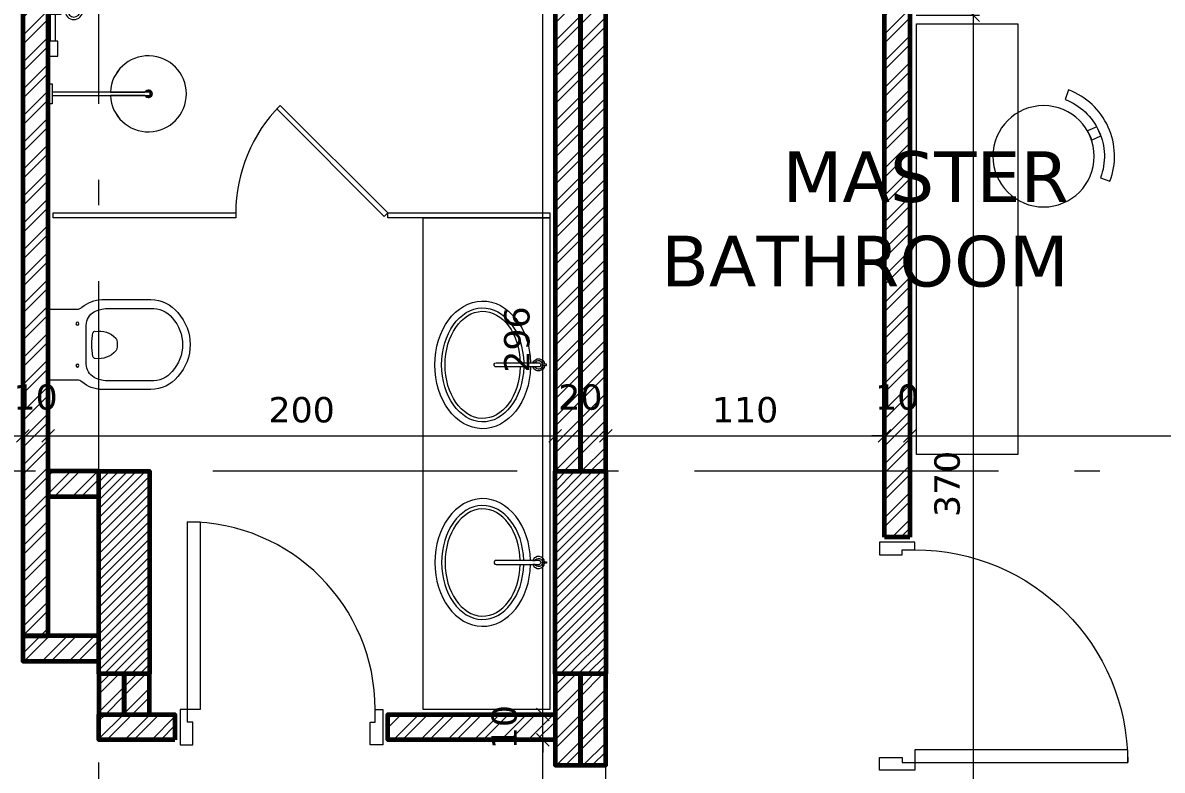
# Model space of a CAD drawing. Header units: inches. Extents: x -48 to 777, y -156 to 510.
# Drawn here: x 594.272 to 598.769, y -116.435 to -113.485 of the extents above; entities that cross this region are included whole.
import ezdxf

# ---------------------------------------------------------------- set-up
doc = ezdxf.new("R2010")
doc.units = ezdxf.units.IN
doc.header["$MEASUREMENT"] = 0
doc.set_wipeout_variables(frame=1)
doc.linetypes.add('ACAD_ISO10W100', pattern=[18, 12, -3, 0, -3])
doc.layers.get('Defpoints').update_dxf_attribs({"lineweight": 5})
for name, color, linetype, lineweight in [('A-AXIS ST', 251, 'ACAD_ISO10W100', 5), ('A-DIM', 9, 'Continuous', 5), ('A-DOORS', 38, 'Continuous', 20), ('A-FURN1', 211, 'Continuous', 15), ('A-LEVELS', 139, 'Continuous', 20), ('A-LIMIT LOT', 235, 'ACAD_ISO10W100', 20), ('A-PILLARS', 1, 'Continuous', 60), ('A-SANITARY', 120, 'Continuous', 5), ('A-TEXT', 50, 'Continuous', 15), ('A-WALLS', 7, 'Continuous', 60), ('D-GLASS', 171, 'Continuous', 20), ('H-PILLARS', 61, 'Continuous', 5), ('H-WALLS', 51, 'Continuous', 5)]:
    doc.layers.add(name, color=color, linetype=linetype, lineweight=lineweight)
doc.layers.add('pts pc', color=7, linetype='Continuous')
doc.styles.add('ROMAND', font='verdana.ttf')
doc.dimstyles.new('M-1.50', dxfattribs={"dimtxt": 0.1, "dimasz": 0.05, "dimexe": 0.025, "dimexo": 0.025, "dimgap": 0.05, "dimtad": 1, "dimlfac": 100, "dimrnd": 0.5, "dimzin": 9, "dimdsep": 46, "dimtxsty": 'ROMAND', "dimblk": 'OBLIQUE', "dimcen": 1, "dimdle": 0.025, "dimclrd": 256, "dimclre": 256, "dimclrt": 2, "dimadec": 0, "dimazin": 0, "dimtfac": 0.666667, "dimtmove": 2, "dimatfit": 3, "dimfxl": 0.04, "dimtolj": 1, "dimtzin": 5, "dimlwd": -1, "dimlwe": -1, "dimarcsym": 0})
pattern_1 = [(45, (392.396156, -250.71223), (-0.053033009, 0.053033009), []), (45, (392.43151, -250.71223), (-0.053033009, 0.053033009), [])]

# ---------------------------------------------------------------- blocks, each defined once
blk = doc.blocks.new('LOT 688  TOPOGRAPHIC PLAN')
at = {"layer": 'A-LEVELS', "color": 209, "linetype": 'Continuous'}
blk.add_lwpolyline([(-315982.05416, -27920.48321), (-315980.86908, -27919.86169), (-315980.29989, -27919.60995), (-315979.74761, -27919.46966), (-315979.47813, -27919.4582), (-315979.21324, -27919.49488), (-315978.95308, -27919.58647), (-315978.69656, -27919.73275), (-315978.43799, -27919.90735), (-315978.31003, -27919.9841), (-315978.195, -27920.01549), (-315978.09345, -27919.99971), (-315978.00356, -27919.94197), (-315977.85152, -27919.7215), (-315977.72437, -27919.39578), (-315977.6076, -27919.00654), (-315977.34738, -27918.20383), (-315977.18257, -27917.85413), (-315976.99399, -27917.54637)], dxfattribs=at)
at = {"linetype": 'Continuous'}
blk.add_wipeout([(-315996.80172, -27893.57917), (-315969.32038, -27896.23659), (-315969.32038, -27930.53073), (-315964.08799, -27936.87852), (-315964.6636, -27941.43051), (-315970.22923, -27937.16678), (-315985.1164, -27950.2257)], dxfattribs=at).dxf.layer = 'A-LIMIT LOT'
blk = doc.blocks.new('AXIS')
at = {"layer": 'A-AXIS ST', "ltscale": 0.1}
for p, q in [((642.66853, 296.91777), (642.66853, 336.01919)), ((644.66853, 296.91777), (644.66853, 336.01919)), ((657.61853, 310.66777), (627.81853, 310.66777))]:
    blk.add_line(p, q, dxfattribs=at)
blk = doc.blocks.new('*U1011')
for points in [[(30, -200), (0, -200), (0, -60), (50, -60), (50, -150), (30, -150), (30, -200)], [(870, -200), (900, -200), (900, -60), (850, -60), (850, -150), (870, -150), (870, -200)], [(820, -1040), (820, -200), (870, -200), (870, -1040)]]:
    blk.add_lwpolyline(points, close=True)
blk.add_arc((870, -200), 840, 180, 270)
blk = doc.blocks.new('*U1012')
for points in [[(130, -200), (100, -200), (100, -60), (150, -60), (150, -150), (130, -150), (130, -200)], [(870, -200), (900, -200), (900, -60), (850, -60), (850, -150), (870, -150), (870, -200)], [(820, -940), (820, -200), (870, -200), (870, -940)]]:
    blk.add_lwpolyline(points, close=True)
blk.add_arc((870, -200), 740, 180, 270)
blk = doc.blocks.new('vnkhjghg')
at = {"extrusion": (0, 0, -1)}
for points in [[(-757.0152, 41.8368), (-757.0011, 41.7994, 0.414214), (-757.1411, 41.4902), (-757.1785, 41.4761, -0.414214)], [(-757.1426, 41.6552, -0.041739), (-757.1261, 41.6917), (-757.0895, 41.6751, 0.050126), (-757.106, 41.6387)]]:
    blk.add_lwpolyline(points, format="xyb", close=True, dxfattribs=at)
blk.add_circle((-756.9165, 41.5748), 0.2, dxfattribs=at)
blk = doc.blocks.new('fghjgcfd')
for points in [[(114.5932, -90.6209, 0.697476), (114.5868, -90.6535), (114.5868, -90.6631, -0.791584), (114.5932, -90.6121)], [(114.6052, -90.8243, -0.509087), (114.5932, -90.8331, -0.325305), (114.5868, -90.8243), (114.5868, -90.6384, -1), (114.6052, -90.6384)], [(114.6052, -90.6631), (114.6052, -90.6535, 0.697476), (114.5988, -90.6209), (114.5988, -90.6121, -0.791584)]]:
    blk.add_lwpolyline(points, format="xyb", close=True)
blk.add_lwpolyline([(114.5988, -90.6044), (114.5932, -90.6044), (114.5932, -90.6223), (114.5988, -90.6223)], close=True)
at = {"extrusion": (0, 0, -1)}
for major_axis, ratio, start_param, end_param in [((-0.28, 0), 0.75, 7.88683, 14.104318), ((-0.25, 0), 0.72, 7.890774, 14.100375), ((-0.235, 0), 0.702128, 7.893123, 14.098025)]:
    blk.add_ellipse((114.596, -90.8834), major_axis=major_axis, ratio=ratio, start_param=start_param, end_param=end_param, dxfattribs=at)
blk = doc.blocks.new('A$C114C6178')
for points in [[(177.5, -211.9, 0.16864), (147.3, -132.7, -0.198912), (140, -115), (140, 0), (-140, 0), (-140, -115, -0.198912), (-147.3, -132.7, 0.16864), (-177.5, -211.9), (-177.5, -405, 0.225866), (-126.2, -510.7, 0.390178), (126.2, -510.7, 0.225866), (177.5, -405)], [(142.8, -231.9, 0.110329), (129.5, -180.6, 0.254034), (77, -150), (-77, -150, 0.254034), (-129.5, -180.6, 0.110329), (-142.8, -231.9), (-142.8, -405, 0.247706), (-105.9, -488.7, 0.390724), (106.2, -488.4, 0.246571), (142.8, -405)], [(54.9, -185.7, 0.338204), (47.1, -176.5, 0.109547), (-47.1, -176.5, 0.38369), (-52.4, -185.7, 0.252795), (-25.1, -266.2, 0.060555), (-21, -268.7, 0.083015), (0, -272.4, 0.083015), (21, -268.7, 0.060555), (25.1, -266.2, 0.250335)]]:
    blk.add_lwpolyline(points, format="xyb", close=True)
for centre in [(-82.5, -115), (82.5, -115)]:
    blk.add_circle(centre, 5.91)
blk = doc.blocks.new('A$C4CB417C4')
blk.add_lwpolyline([(245.2, 7), (381.7, 7, -4.038071), (381.7, -7), (245.2, -7, 42.833797)], format="xyb", close=True)
at = {"ltscale": 0.1}
blk.add_lwpolyline([(0, 40), (15, 40), (15, -40), (0, -40)], close=True, dxfattribs=at)
blk.add_lwpolyline([(402, 7), (15, 7), (15, -7), (402, -7)], close=True)
for radius, start, end in [(150, 182.6748, 177.3252), (15, 207.8181, 152.1819), (12, 215.6853, 144.3147)]:
    blk.add_arc((395, 0), radius, start, end, dxfattribs=at)
blk = doc.blocks.new('A$C666D454D')
at = {"ltscale": 0.1}
for p, q in [((37, 10), (67.5, 10)), ((37, -10), (67.5, -10))]:
    blk.add_line(p, q, dxfattribs=at)
blk.add_lwpolyline([(37, 11), (47, 11), (47, 10.5), (50, 10.5), (50, 15), (0, 15), (0, -15), (50, -15), (50, -10.5), (47, -10.5), (47, -11), (37, -11, -1)], format="xyb", close=True, dxfattribs=at)
blk.add_lwpolyline([(37, -10), (37, -10), (37, -10, -1), (37, 10), (37, 10), (37, 10)], format="xyb", dxfattribs=at)
for radius in [35, 25]:
    blk.add_circle((101, 0), radius, dxfattribs=at)
blk = doc.blocks.new('A$C05B82E3A')
at = {"ltscale": 0.1}
for p, q in [((-30, 29), (-135, 29)), ((-30, 9), (-135, 9))]:
    blk.add_line(p, q, dxfattribs=at)
blk.add_lwpolyline([(30, 0), (30, 38), (-30, 38), (-30, 0)], close=True, dxfattribs=at)
at = {"ltscale": 0.1, "xscale": -1, "rotation": 270}
blk.add_blockref('A$C666D454D', (-150, 0), dxfattribs=at)
blk = doc.blocks.new('_Oblique')
at = {"color": 0, "linetype": 'ByBlock', "lineweight": -2}
blk.add_line((-0.5, -0.5), (0.5, 0.5), dxfattribs=at)
blk = doc.blocks.new('*D2358')
at = {"layer": 'A-DIM', "transparency": 16777216}
for p, q in [((598.0228, -113.4303), (598.0228, -117.1803)), ((597.7979, -113.4553), (598.0478, -113.4553)), ((598.1962, -117.1553), (597.9978, -117.1553))]:
    blk.add_line(p, q, dxfattribs=at)
at = {"layer": 'Defpoints', "color": 0, "transparency": 16777216}
for p in [(597.7729, -113.4553), (598.0228, -117.1553), (598.2212, -117.1553)]:
    blk.add_point(p, dxfattribs=at)
at = {"layer": 'A-DIM', "transparency": 16777216, "xscale": 0.05, "yscale": 0.05, "zscale": 0.05}
for p, rotation in [((598.0228, -113.4553), 90), ((598.0228, -117.1553), 270)]:
    blk.add_blockref('_Oblique', p, dxfattribs=dict(at, rotation=rotation))
at = {"layer": 'A-DIM', "color": 2, "transparency": 16777216, "insert": (597.9208, -115.3053), "char_height": 0.1, "attachment_point": 5, "rotation": 90, "style": 'ROMAND'}
blk.add_mtext('\\A1;370', dxfattribs=at)
blk = doc.blocks.new('*D2380')
at = {"layer": 'A-DIM', "transparency": 16777216}
for p, q in [((596.3479, -116.3153), (596.3, -116.3153)), ((596.325, -117.4803), (596.325, -116.2903)), ((596.3479, -117.4553), (596.3, -117.4553))]:
    blk.add_line(p, q, dxfattribs=at)
at = {"layer": 'Defpoints', "color": 0, "transparency": 16777216}
for p in [(596.325, -116.3153), (596.3729, -116.3153), (596.3729, -117.4553)]:
    blk.add_point(p, dxfattribs=at)
at = {"layer": 'A-DIM', "transparency": 16777216, "xscale": 0.05, "yscale": 0.05, "zscale": 0.05}
for p, rotation in [((596.325, -116.3153), 90), ((596.325, -117.4553), 270)]:
    blk.add_blockref('_Oblique', p, dxfattribs=dict(at, rotation=rotation))
at = {"layer": 'A-DIM', "color": 2, "transparency": 16777216, "insert": (596.2248, -116.8853), "char_height": 0.1, "attachment_point": 5, "rotation": 90, "style": 'ROMAND'}
blk.add_mtext('\\A1;114', dxfattribs=at)
blk = doc.blocks.new('*D2381')
at = {"layer": 'A-DIM', "transparency": 16777216}
for p, q in [((596.325, -116.2153), (596.325, -116.1653)), ((596.3479, -116.2153), (596.3, -116.2153)), ((596.325, -116.3153), (596.325, -116.2153)), ((596.3479, -116.3153), (596.3, -116.3153)), ((596.325, -116.3153), (596.325, -116.3653))]:
    blk.add_line(p, q, dxfattribs=at)
at = {"layer": 'Defpoints', "color": 0, "transparency": 16777216}
for p in [(596.325, -116.2153), (596.3729, -116.2153), (596.3729, -116.3153)]:
    blk.add_point(p, dxfattribs=at)
at = {"layer": 'A-DIM', "transparency": 16777216, "xscale": 0.05, "yscale": 0.05, "zscale": 0.05}
for p, rotation in [((596.325, -116.2153), 270), ((596.325, -116.3153), 90)]:
    blk.add_blockref('_Oblique', p, dxfattribs=dict(at, rotation=rotation))
at = {"layer": 'A-DIM', "color": 2, "transparency": 16777216, "insert": (596.1729, -116.2653), "char_height": 0.1, "attachment_point": 5, "rotation": 90, "style": 'ROMAND'}
blk.add_mtext('\\A1;10', dxfattribs=at)
blk = doc.blocks.new('*D2382')
at = {"layer": 'A-DIM', "transparency": 16777216}
for p, q in [((596.3479, -113.2553), (596.3, -113.2553)), ((596.325, -116.2403), (596.325, -113.2303)), ((596.3479, -116.2153), (596.3, -116.2153))]:
    blk.add_line(p, q, dxfattribs=at)
at = {"layer": 'Defpoints', "color": 0, "transparency": 16777216}
for p in [(596.325, -113.2553), (596.3729, -113.2553), (596.3729, -116.2153)]:
    blk.add_point(p, dxfattribs=at)
at = {"layer": 'A-DIM', "transparency": 16777216, "xscale": 0.05, "yscale": 0.05, "zscale": 0.05}
for p, rotation in [((596.325, -113.2553), 90), ((596.325, -116.2153), 270)]:
    blk.add_blockref('_Oblique', p, dxfattribs=dict(at, rotation=rotation))
at = {"layer": 'A-DIM', "color": 2, "transparency": 16777216, "insert": (596.2229, -114.7353), "char_height": 0.1, "attachment_point": 5, "rotation": 90, "style": 'ROMAND'}
blk.add_mtext('\\A1;296', dxfattribs=at)
blk = doc.blocks.new('*D2401')
at = {"layer": 'A-DIM', "transparency": 16777216}
for p, q in [((589.4229, -115.1803), (589.4229, -115.0903)), ((594.2729, -115.1803), (594.2729, -115.0903)), ((589.3979, -115.1153), (594.2979, -115.1153))]:
    blk.add_line(p, q, dxfattribs=at)
at = {"layer": 'Defpoints', "color": 0, "transparency": 16777216}
for p in [(594.2729, -115.1153), (589.4229, -115.2053), (594.2729, -115.2053)]:
    blk.add_point(p, dxfattribs=at)
at = {"layer": 'A-DIM', "transparency": 16777216, "xscale": 0.05, "yscale": 0.05, "zscale": 0.05, "rotation": 180}
blk.add_blockref('_Oblique', (589.4229, -115.1153), dxfattribs=at)
at = {"layer": 'A-DIM', "transparency": 16777216, "xscale": 0.05, "yscale": 0.05, "zscale": 0.05}
blk.add_blockref('_Oblique', (594.2729, -115.1153), dxfattribs=at)
at = {"layer": 'A-DIM', "color": 2, "transparency": 16777216, "insert": (591.8479, -115.0131), "char_height": 0.1, "attachment_point": 5, "style": 'ROMAND'}
blk.add_mtext('\\A1;485', dxfattribs=at)
blk = doc.blocks.new('*D2402')
at = {"layer": 'A-DIM', "transparency": 16777216}
for p, q in [((594.2729, -115.1803), (594.2729, -115.0903)), ((594.3729, -115.2303), (594.3729, -115.0903)), ((594.2479, -115.1153), (594.3979, -115.1153))]:
    blk.add_line(p, q, dxfattribs=at)
at = {"layer": 'Defpoints', "color": 0, "transparency": 16777216}
for p in [(594.3729, -115.1153), (594.2729, -115.2053), (594.3729, -115.2553)]:
    blk.add_point(p, dxfattribs=at)
at = {"layer": 'A-DIM', "transparency": 16777216, "xscale": 0.05, "yscale": 0.05, "zscale": 0.05, "rotation": 180}
blk.add_blockref('_Oblique', (594.2729, -115.1153), dxfattribs=at)
at = {"layer": 'A-DIM', "transparency": 16777216, "xscale": 0.05, "yscale": 0.05, "zscale": 0.05}
blk.add_blockref('_Oblique', (594.3729, -115.1153), dxfattribs=at)
at = {"layer": 'A-DIM', "color": 2, "transparency": 16777216, "insert": (594.3229, -114.9633), "char_height": 0.1, "attachment_point": 5, "style": 'ROMAND'}
blk.add_mtext('\\A1;10', dxfattribs=at)
blk = doc.blocks.new('*D2403')
at = {"layer": 'A-DIM', "transparency": 16777216}
for p, q in [((594.3729, -115.2303), (594.3729, -115.0903)), ((596.3729, -115.2303), (596.3729, -115.0903)), ((594.3479, -115.1153), (596.3979, -115.1153))]:
    blk.add_line(p, q, dxfattribs=at)
at = {"layer": 'Defpoints', "color": 0, "transparency": 16777216}
for p in [(596.3729, -115.1153), (594.3729, -115.2553), (596.3729, -115.2553)]:
    blk.add_point(p, dxfattribs=at)
at = {"layer": 'A-DIM', "transparency": 16777216, "xscale": 0.05, "yscale": 0.05, "zscale": 0.05, "rotation": 180}
blk.add_blockref('_Oblique', (594.3729, -115.1153), dxfattribs=at)
at = {"layer": 'A-DIM', "transparency": 16777216, "xscale": 0.05, "yscale": 0.05, "zscale": 0.05}
blk.add_blockref('_Oblique', (596.3729, -115.1153), dxfattribs=at)
at = {"layer": 'A-DIM', "color": 2, "transparency": 16777216, "insert": (595.3729, -115.0133), "char_height": 0.1, "attachment_point": 5, "style": 'ROMAND'}
blk.add_mtext('\\A1;200', dxfattribs=at)
blk = doc.blocks.new('*D2404')
at = {"layer": 'A-DIM', "transparency": 16777216}
for p, q in [((596.3729, -115.2303), (596.3729, -115.0903)), ((596.5729, -115.2303), (596.5729, -115.0903)), ((596.3479, -115.1153), (596.5979, -115.1153))]:
    blk.add_line(p, q, dxfattribs=at)
at = {"layer": 'Defpoints', "color": 0, "transparency": 16777216}
for p in [(596.5729, -115.1153), (596.3729, -115.2553), (596.5729, -115.2553)]:
    blk.add_point(p, dxfattribs=at)
at = {"layer": 'A-DIM', "transparency": 16777216, "xscale": 0.05, "yscale": 0.05, "zscale": 0.05, "rotation": 180}
blk.add_blockref('_Oblique', (596.3729, -115.1153), dxfattribs=at)
at = {"layer": 'A-DIM', "transparency": 16777216, "xscale": 0.05, "yscale": 0.05, "zscale": 0.05}
blk.add_blockref('_Oblique', (596.5729, -115.1153), dxfattribs=at)
at = {"layer": 'A-DIM', "color": 2, "transparency": 16777216, "insert": (596.4729, -114.9633), "char_height": 0.1, "attachment_point": 5, "style": 'ROMAND'}
blk.add_mtext('\\A1;20', dxfattribs=at)
blk = doc.blocks.new('*D2405')
at = {"layer": 'A-DIM', "transparency": 16777216}
for p, q in [((596.5729, -115.2303), (596.5729, -115.0903)), ((597.6729, -115.2563), (597.6729, -115.0903)), ((596.5479, -115.1153), (597.6979, -115.1153))]:
    blk.add_line(p, q, dxfattribs=at)
at = {"layer": 'Defpoints', "color": 0, "transparency": 16777216}
for p in [(597.6729, -115.1153), (596.5729, -115.2553), (597.6729, -115.2813)]:
    blk.add_point(p, dxfattribs=at)
at = {"layer": 'A-DIM', "transparency": 16777216, "xscale": 0.05, "yscale": 0.05, "zscale": 0.05, "rotation": 180}
blk.add_blockref('_Oblique', (596.5729, -115.1153), dxfattribs=at)
at = {"layer": 'A-DIM', "transparency": 16777216, "xscale": 0.05, "yscale": 0.05, "zscale": 0.05}
blk.add_blockref('_Oblique', (597.6729, -115.1153), dxfattribs=at)
at = {"layer": 'A-DIM', "color": 2, "transparency": 16777216, "insert": (597.1229, -115.0133), "char_height": 0.1, "attachment_point": 5, "style": 'ROMAND'}
blk.add_mtext('\\A1;110', dxfattribs=at)
blk = doc.blocks.new('*D2406')
at = {"layer": 'A-DIM', "transparency": 16777216}
for p, q in [((597.6729, -115.2563), (597.6729, -115.0903)), ((597.7729, -115.1969), (597.7729, -115.0903)), ((597.6729, -115.1153), (597.6229, -115.1153)), ((597.6729, -115.1153), (597.7729, -115.1153)), ((597.7729, -115.1153), (597.8229, -115.1153))]:
    blk.add_line(p, q, dxfattribs=at)
at = {"layer": 'Defpoints', "color": 0, "transparency": 16777216}
for p in [(597.7729, -115.1153), (597.7729, -115.2219), (597.6729, -115.2813)]:
    blk.add_point(p, dxfattribs=at)
at = {"layer": 'A-DIM', "transparency": 16777216, "xscale": 0.05, "yscale": 0.05, "zscale": 0.05}
blk.add_blockref('_Oblique', (597.6729, -115.1153), dxfattribs=at)
at = {"layer": 'A-DIM', "transparency": 16777216, "xscale": 0.05, "yscale": 0.05, "zscale": 0.05, "rotation": 180}
blk.add_blockref('_Oblique', (597.7729, -115.1153), dxfattribs=at)
at = {"layer": 'A-DIM', "color": 2, "transparency": 16777216, "insert": (597.7229, -114.9633), "char_height": 0.1, "attachment_point": 5, "style": 'ROMAND'}
blk.add_mtext('\\A1;10', dxfattribs=at)
blk = doc.blocks.new('*D2407')
at = {"layer": 'A-DIM', "transparency": 16777216}
for p, q in [((597.7729, -115.1969), (597.7729, -115.0903)), ((601.7229, -115.2303), (601.7229, -115.0903)), ((597.7479, -115.1153), (601.7479, -115.1153))]:
    blk.add_line(p, q, dxfattribs=at)
at = {"layer": 'Defpoints', "color": 0, "transparency": 16777216}
for p in [(601.7229, -115.1153), (597.7729, -115.2219), (601.7229, -115.2553)]:
    blk.add_point(p, dxfattribs=at)
at = {"layer": 'A-DIM', "transparency": 16777216, "xscale": 0.05, "yscale": 0.05, "zscale": 0.05, "rotation": 180}
blk.add_blockref('_Oblique', (597.7729, -115.1153), dxfattribs=at)
at = {"layer": 'A-DIM', "transparency": 16777216, "xscale": 0.05, "yscale": 0.05, "zscale": 0.05}
blk.add_blockref('_Oblique', (601.7229, -115.1153), dxfattribs=at)
at = {"layer": 'A-DIM', "color": 2, "transparency": 16777216, "insert": (599.7479, -115.0133), "char_height": 0.1, "attachment_point": 5, "style": 'ROMAND'}
blk.add_mtext('\\A1;395', dxfattribs=at)

msp = doc.modelspace()

# ---------------------------------------------------------------- block references
at = {"layer": 'pts pc'}
msp.add_blockref('LOT 688  TOPOGRAPHIC PLAN', (316575.84331, 27806.396), dxfattribs=at)

# ---------------------------------------------------------------- next in the draw order: hatches: boundary and pattern name
at = {"layer": 'H-PILLARS', "linetype": 'Continuous'}
h = msp.add_hatch(dxfattribs=at)
h.set_pattern_fill('ANSI31', color=256, scale=0.2)
h.set_pattern_definition([(45, (49.154403, -428.714857), (-0.0176776695, 0.0176776695), [])])
h.paths.add_polyline_path([(594.77293, -116.05534), (594.57293, -116.05534), (594.57293, -115.25534), (594.77293, -115.25534)])
h = msp.add_hatch(dxfattribs=at)
h.set_pattern_fill('ANSI31', color=256, scale=0.2)
h.set_pattern_definition([(45, (50.954403, -428.714857), (-0.0176776695, 0.0176776695), [])])
h.paths.add_polyline_path([(596.57293, -116.05534), (596.37293, -116.05534), (596.37293, -115.25534), (596.57293, -115.25534)])
at = {"layer": 'H-WALLS'}
h = msp.add_hatch(dxfattribs=at)
h.set_pattern_fill('ANSI32', color=256, scale=0.2)
h.set_pattern_definition(pattern_1)
h.paths.add_polyline_path([(596.47293, -115.25534), (596.47293, -112.13535), (596.37293, -112.13535), (596.37293, -115.25534)])
h = msp.add_hatch(dxfattribs=at)
h.set_pattern_fill('ANSI32', color=256, scale=0.2)
h.set_pattern_definition(pattern_1)
h.paths.add_polyline_path([(596.57293, -112.13535), (596.47293, -112.13535), (596.47293, -115.25534), (596.57293, -115.25534)])
h = msp.add_hatch(dxfattribs=at)
h.set_pattern_fill('ANSI32', color=256, scale=0.2)
h.set_pattern_definition(pattern_1)
edge = h.paths.add_edge_path()
edge.add_line((597.67293, -115.51534), (597.67293, -112.65534))
edge.add_line((597.67293, -112.65534), (597.77293, -112.65534))
edge.add_line((597.77293, -112.65534), (597.77293, -115.51534))
h = msp.add_hatch(dxfattribs=at)
h.set_pattern_fill('ANSI32', color=256, scale=0.2)
h.set_pattern_definition(pattern_1)
h.paths.add_polyline_path([(594.37293, -113.25534), (594.27293, -113.25534), (594.27293, -115.90534), (594.37293, -115.90534)])
h = msp.add_hatch(dxfattribs=at)
h.set_pattern_fill('ANSI32', color=256, scale=0.2)
h.set_pattern_definition(pattern_1)
h.paths.add_polyline_path([(594.37293, -115.25534), (594.37293, -115.35534), (594.57293, -115.35534), (594.57293, -115.25534)])
h = msp.add_hatch(dxfattribs=at)
h.set_pattern_fill('ANSI32', color=256, scale=0.2)
h.set_pattern_definition(pattern_1)
h.paths.add_polyline_path([(594.27293, -115.90534), (594.27293, -116.00534), (594.57293, -116.00534), (594.57293, -115.90534)])
h = msp.add_hatch(dxfattribs=at)
h.set_pattern_fill('ANSI32', color=256, scale=0.2)
h.set_pattern_definition(pattern_1)
h.paths.add_polyline_path([(594.67293, -116.05534), (594.57293, -116.05534), (594.57293, -116.21534), (594.67293, -116.21534)])
h = msp.add_hatch(dxfattribs=at)
h.set_pattern_fill('ANSI32', color=256, scale=0.2)
h.set_pattern_definition(pattern_1)
h.paths.add_polyline_path([(594.77293, -116.05534), (594.67293, -116.05534), (594.67293, -116.21534), (594.77293, -116.21534)])
h = msp.add_hatch(dxfattribs=at)
h.set_pattern_fill('ANSI32', color=256, scale=0.2)
h.set_pattern_definition(pattern_1)
h.paths.add_polyline_path([(596.47293, -116.05534), (596.37293, -116.05534), (596.37293, -116.41534), (596.47293, -116.41534)])
h = msp.add_hatch(dxfattribs=at)
h.set_pattern_fill('ANSI32', color=256, scale=0.2)
h.set_pattern_definition(pattern_1)
h.paths.add_polyline_path([(596.57293, -116.05534), (596.47293, -116.05534), (596.47293, -116.41534), (596.57293, -116.41534)])
h = msp.add_hatch(dxfattribs=at)
h.set_pattern_fill('ANSI32', color=256, scale=0.2)
h.set_pattern_definition(pattern_1)
h.paths.add_polyline_path([(594.87293, -116.31534), (594.57293, -116.31534), (594.57293, -116.21534), (594.87293, -116.21534)])
h = msp.add_hatch(dxfattribs=at)
h.set_pattern_fill('ANSI32', color=256, scale=0.2)
h.set_pattern_definition(pattern_1)
h.paths.add_polyline_path([(596.37293, -116.21534), (596.37293, -116.31534), (595.71293, -116.31531), (595.71293, -116.21531)])

# ---------------------------------------------------------------- next in the draw order: linework, layer by layer
at = {"layer": 'A-FURN1'}
msp.add_lwpolyline([(597.79969, -113.48891), (598.19969, -113.48891), (598.19969, -115.18891), (597.79969, -115.18891)], close=True, dxfattribs=at)
at = {"layer": 'A-PILLARS'}
for points in [[(594.77293, -116.05534), (594.57293, -116.05534), (594.57293, -115.25534), (594.77293, -115.25534)], [(596.57293, -116.05534), (596.37293, -116.05534), (596.37293, -115.25534), (596.57293, -115.25534)]]:
    msp.add_lwpolyline(points, close=True, dxfattribs=at)
at = {"layer": 'A-SANITARY'}
msp.add_lwpolyline([(596.35293, -114.25534), (596.35293, -116.19534), (595.85293, -116.19534), (595.85293, -114.25534), (595.85293, -114.25534), (595.85293, -114.25534), (596.35293, -114.25534)], dxfattribs=at)
at = {"layer": 'A-WALLS', "linetype": 'Continuous'}
for points in [[(596.47293, -115.25534), (596.47293, -112.13535), (596.37293, -112.13535), (596.37293, -115.25534)], [(596.57293, -112.13535), (596.47293, -112.13535), (596.47293, -115.25534), (596.57293, -115.25534)]]:
    msp.add_lwpolyline(points, close=True, dxfattribs=at)
msp.add_lwpolyline([(597.67293, -115.51534), (597.67293, -112.65534), (597.77293, -112.65534), (597.77293, -115.51534)], dxfattribs=at)
at = {"layer": 'A-WALLS'}
for points in [[(594.37293, -113.25534), (594.27293, -113.25534), (594.27293, -115.90534), (594.37293, -115.90534)], [(594.37293, -115.25534), (594.37293, -115.35534), (594.57293, -115.35534), (594.57293, -115.25534)], [(594.27293, -115.90534), (594.27293, -116.00534), (594.57293, -116.00534), (594.57293, -115.90534)], [(594.67293, -116.05534), (594.57293, -116.05534), (594.57293, -116.21534), (594.67293, -116.21534)], [(594.77293, -116.05534), (594.67293, -116.05534), (594.67293, -116.21534), (594.77293, -116.21534)], [(596.47293, -116.05534), (596.37293, -116.05534), (596.37293, -116.41534), (596.47293, -116.41534)], [(596.57293, -116.05534), (596.47293, -116.05534), (596.47293, -116.41534), (596.57293, -116.41534)], [(594.87293, -116.31534), (594.57293, -116.31534), (594.57293, -116.21534), (594.87293, -116.21534)], [(596.37293, -116.21534), (596.37293, -116.31534), (595.71293, -116.31531), (595.71293, -116.21531)]]:
    msp.add_lwpolyline(points, close=True, dxfattribs=at)
msp.add_lwpolyline([(597.77293, -115.51534), (597.67293, -115.51534)], dxfattribs=at)
at = {"layer": 'D-GLASS'}
for points in [[(595.28867, -113.81108), (595.71293, -114.23534), (595.69879, -114.24949), (595.27453, -113.82522), (595.28867, -113.81108)], [(594.39293, -114.23534), (595.11293, -114.23534), (595.11293, -114.25534), (594.39293, -114.25534), (594.39293, -114.23534)], [(595.71293, -114.23534), (596.35293, -114.23534), (596.35293, -114.25534), (595.71293, -114.25534), (595.71293, -114.23534)]]:
    msp.add_lwpolyline(points, dxfattribs=at)
msp.add_arc((595.71293, -114.23534), 0.6, 134.99982, 180, dxfattribs=at)

# ---------------------------------------------------------------- next in the draw order: block references
at = {"layer": 'A-DIM'}
msp.add_blockref('AXIS', (-48.0956, -425.92311), dxfattribs=at)
at = {"layer": 'A-DOORS', "yscale": 0.0009999999999906002, "zscale": 0.0009999999999906002}
for name, p, xscale, rotation in [('*U1012', (595.79293, -116.39534), 0.0009999999999906002, 180.0000011820609), ('*U1011', (597.59293, -115.53534), -0.0009999999999906002, 89.99999881793907)]:
    msp.add_blockref(name, p, dxfattribs=dict(at, xscale=xscale, rotation=rotation))
at = {"layer": 'A-FURN1'}
msp.add_blockref('vnkhjghg', (-158.61572, -155.58685), dxfattribs=at)
at = {"layer": 'A-SANITARY', "rotation": 270}
for name, p, xscale, yscale, zscale in [('A$C05B82E3A', (594.37293, -113.58716), 0.001000000000885, 0.001000000000885, 0.001000000000885), ('fghjgcfd', (677.88247, -11.69894), 0.9, 0.9, 0.9), ('fghjgcfd', (677.88247, -218.75175), -0.9, 0.9, 0.9)]:
    msp.add_blockref(name, p, dxfattribs=dict(at, xscale=xscale, yscale=yscale, zscale=zscale))
at = {"layer": 'A-SANITARY', "xscale": 0.001000000000885, "yscale": 0.001000000000885, "zscale": 0.001000000000885}
msp.add_blockref('A$C4CB417C4', (594.37293, -113.76534), dxfattribs=at)
at = {"layer": 'A-SANITARY', "extrusion": (0, 0, -1), "xscale": 0.001000000000885, "yscale": 0.001000000000885, "zscale": -0.001000000000885, "rotation": 270}
msp.add_blockref('A$C114C6178', (-594.37293, -114.75534), dxfattribs=at)

# ---------------------------------------------------------------- next in the draw order: texts
at = {"layer": 'A-TEXT', "insert": (598.40053, -114.52952), "char_height": 0.2, "width": 3.6942321, "attachment_point": 9, "style": 'ROMAND'}
msp.add_mtext('MASTER \\PBATHROOM', dxfattribs=at)

# ---------------------------------------------------------------- next in the draw order: dimensions: what is measured, and where the dimension line sits
at = {"layer": 'A-DIM'}
for base, p1, p2, picture, middle in [((596.32497, -113.25534), (596.37293, -116.21534), (596.37293, -113.25534), '*D2382', (596.22288, -114.73534)), ((598.02285, -117.15535), (597.77293, -113.45535), (598.22116, -117.15535), '*D2358', (597.92077, -115.30535)), ((596.32497, -116.21534), (596.37293, -116.31534), (596.37293, -116.21534), '*D2381', (596.17292, -116.26534)), ((596.32497, -116.31534), (596.37293, -117.45534), (596.37293, -116.31534), '*D2380', (596.2248, -116.88534))]:
    dim = msp.add_linear_dim(base=base, p1=p1, p2=p2, angle=90, dimstyle='M-1.50', dxfattribs=at)
    dim.commit()
    dim.dimension.update_dxf_attribs({"geometry": picture, "text_midpoint": middle})
for base, p1, p2, picture, middle in [((594.37293, -115.11533), (594.27293, -115.20534), (594.37293, -115.25534), '*D2402', (594.32293, -114.96329)), ((596.57293, -115.11533), (596.37293, -115.25534), (596.57293, -115.25534), '*D2404', (596.47293, -114.96325)), ((597.77293, -115.11533), (597.67293, -115.28128), (597.77293, -115.22195), '*D2406', (597.72293, -114.96329)), ((594.27293, -115.11533), (589.42293, -115.20534), (594.27293, -115.20534), '*D2401', (591.84793, -115.01305)), ((596.37293, -115.11533), (594.37293, -115.25534), (596.37293, -115.25534), '*D2403', (595.37293, -115.01325)), ((597.67293, -115.11533), (596.57293, -115.25534), (597.67293, -115.28128), '*D2405', (597.12293, -115.01329)), ((601.72293, -115.11533), (597.77293, -115.22195), (601.72293, -115.25534), '*D2407', (599.74793, -115.01325))]:
    dim = msp.add_linear_dim(base=base, p1=p1, p2=p2, dimstyle='M-1.50', dxfattribs=at)
    dim.commit()
    dim.dimension.update_dxf_attribs({"geometry": picture, "text_midpoint": middle})

doc.saveas('drawing.dxf')
